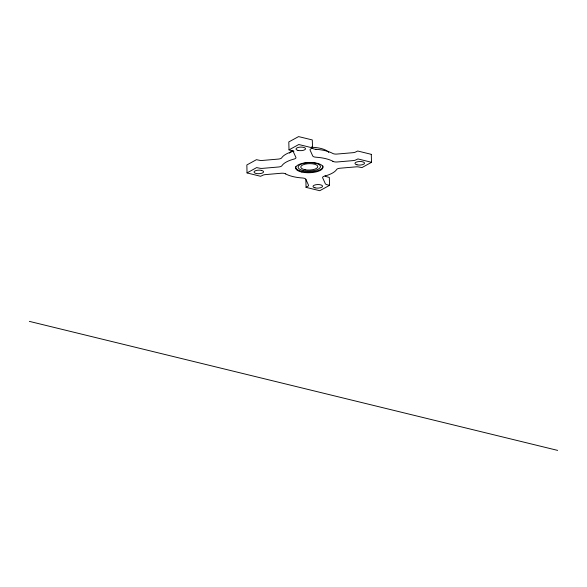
<?xml version="1.0" encoding="UTF-8"?>
<svg xmlns="http://www.w3.org/2000/svg" width="587" height="587" viewBox="0 0 587 587"><rect width="100%" height="100%" fill="white"/><g stroke="black" fill="none" stroke-linecap="round" stroke-linejoin="round"><path stroke-width="0.88" d="M285.722 173.913A4.263 1.6 -1.5 0 0 281.386 173.238L265.39 174.61A4.27 1.6 -1.5 0 0 262.675 175.315L260.599 176.291L247.039 172.938L246.848 164.962L256.446 159.686L259.212 160.251A4.256 1.592 -1.5 0 0 262.418 160.449L278.311 159.084A4.278 1.6 -1.5 0 0 281.767 157.727A28.205 10.566 -1.5 0 1 293.61 151.219A4.278 1.6 -1.5 0 0 293.977 151.123M247.032 172.901L256.651 167.596L259.417 168.161A4.256 1.592 -1.5 0 0 262.624 168.359L278.517 166.994A4.278 1.6 -1.5 0 0 281.973 165.637A28.205 10.566 -1.5 0 1 293.816 159.136A4.278 1.6 -1.5 0 0 295.914 157.441L293.236 151.541A4.256 1.592 -1.5 0 0 291.504 150.536L289.009 149.883L288.804 141.937L298.585 136.602L312.299 139.926L312.533 147.902L310.794 148.885A4.27 1.6 -1.5 0 0 310.061 150.081L312.754 156.01A4.263 1.6 -1.5 0 0 316.129 157.221A28.205 10.566 -1.5 0 1 332.902 161.3M289.009 149.883L298.79 144.512L312.533 147.902M325.103 175.762A4.256 1.592 -1.5 0 0 326.842 176.768L329.329 177.421L329.542 185.36L319.761 190.702L306.047 187.378L305.871 179.336M306.018 187.312L307.757 186.328A4.27 1.6 -1.5 0 0 308.491 185.132L305.798 179.204A4.263 1.6 -1.5 0 0 302.422 177.993A28.205 10.566 -1.5 0 1 285.642 173.913M371.292 154.432L371.498 162.342L361.959 167.589L359.127 167.053A4.256 1.592 -1.5 0 0 355.927 166.855L340.034 168.22A4.278 1.6 -1.5 0 0 336.578 169.577A28.205 10.566 -1.5 0 1 324.728 176.078A4.278 1.6 -1.5 0 0 322.637 177.773L325.308 183.672A4.256 1.592 -1.5 0 0 327.047 184.678L329.542 185.36M29.35 321.368L557.65 450.398M371.278 154.337L357.74 151.013L355.671 151.989A4.27 1.6 -1.5 0 1 352.948 152.693L336.96 154.065A4.263 1.6 -1.5 0 1 332.624 153.383A28.205 10.566 -1.5 0 0 315.945 149.296M311.873 146.618L312.541 148.1A4.263 1.6 -1.5 0 0 315.923 149.311M371.52 162.305L357.953 158.923L355.876 159.899A4.27 1.6 -1.5 0 1 353.154 160.603L337.165 161.975A4.263 1.6 -1.5 0 1 332.829 161.293M322.813 165.857A13.655 5.114 -1.5 0 1 309.422 171.969A13.655 5.114 -1.5 0 1 295.731 166.569M289.442 153.097A20.479 7.675 -1.5 0 1 293.074 150.485M312.614 147.322A20.479 7.675 -1.5 0 1 327.942 151.637M328.39 152.077A20.479 7.675 -1.5 0 1 328.757 152.532M261.567 170.406L261.303 170.347A4.777 1.79 -1.5 0 0 254.024 171.947A4.777 1.79 -1.5 0 0 260.877 173.495A4.777 1.79 -1.5 0 0 261.567 170.406M315.006 187.855A4.777 1.79 -1.5 0 0 322.534 186.402A4.777 1.79 -1.5 0 0 315.791 184.751A4.777 1.79 -1.5 0 0 315.006 187.855M356.984 164.808A4.777 1.79 -1.5 0 0 364.512 163.347A4.777 1.79 -1.5 0 0 357.769 161.696A4.777 1.79 -1.5 0 0 356.984 164.808M297.998 150.397A4.777 1.79 -1.5 0 0 305.526 148.937A4.777 1.79 -1.5 0 0 298.783 147.293A4.777 1.79 -1.5 0 0 297.998 150.397M301.865 172.072A13.655 5.114 -1.5 0 0 322.938 167.581A13.655 5.114 -1.5 0 0 303.119 163.193A13.655 5.114 -1.5 0 0 301.865 172.072M305.093 169.731A8.534 3.199 -1.5 0 0 317.816 166.635A8.534 3.199 -1.5 0 0 304.947 164.199A8.534 3.199 -1.5 0 0 305.093 169.731M303.185 170.509A11.197 4.197 -1.5 0 0 320.465 166.825A11.197 4.197 -1.5 0 0 304.213 163.23A11.197 4.197 -1.5 0 0 303.185 170.509"/></g></svg>
